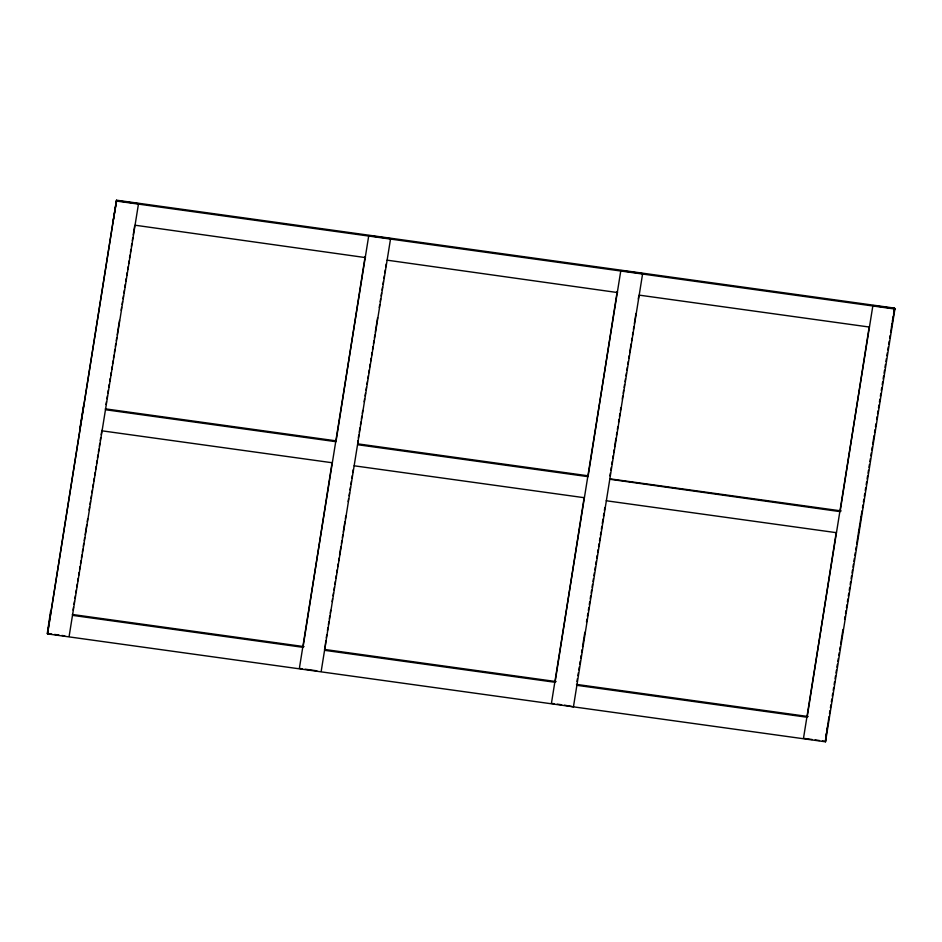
<?xml version="1.0" encoding="UTF-8"?>
<svg xmlns="http://www.w3.org/2000/svg" width="942" height="942" viewBox="0 0 942 942"><rect width="100%" height="100%" fill="white"/><g stroke="black" fill="none" stroke-linecap="round" stroke-linejoin="round"><path stroke-width="1.41" d="M116.49 200.199L47.5 633.895L825.51 741.801L894.9 309.035L894.5 308.105L116.49 200.199L47.5 633.895M73.064 610.122L73.523 607.225M73.994 604.328L74.453 601.432M74.924 598.535L75.384 595.627M75.855 592.73L76.314 589.833M76.785 586.937L77.244 584.028M77.715 581.132L78.174 578.235M78.645 575.338L79.104 572.442M79.575 569.533L80.035 566.637M80.494 563.74L80.965 560.843M81.424 557.935L81.895 555.038M82.354 552.142L82.825 549.245M83.285 546.336L83.756 543.44M84.215 540.543L84.686 537.647M85.145 534.75L86.782 524.6M87.241 521.703L87.7 518.795M89.101 510.105L89.561 507.196M90.032 504.3L90.491 501.403M90.962 498.506L91.421 495.61M91.892 492.701L92.351 489.805M92.822 486.908L93.282 484.011M93.753 481.103L94.212 478.206M94.683 475.31L95.142 472.413M95.613 469.505L96.072 466.608M96.543 463.711L97.002 460.815M97.473 457.918L97.933 455.01M98.404 452.113L98.863 449.216M99.334 446.32L99.793 443.411M100.252 440.515L100.723 437.618M101.183 434.721L101.889 430.364M106.034 404.507L106.493 401.598M106.964 398.702L107.423 395.805M107.894 392.908L108.354 390M108.825 387.103L109.284 384.206M109.755 381.31L110.214 378.413M110.685 375.505L111.144 372.608M111.615 369.711L112.074 366.815M112.545 363.906L113.005 361.01M113.476 358.113L113.935 355.216M114.406 352.32L114.865 349.411M115.336 346.515L115.795 343.618M116.266 340.721L116.726 337.813M117.197 334.916L119.516 320.421M121.141 310.271L121.612 307.375M122.071 304.478L122.542 301.581M123.002 298.673L123.473 295.776M123.932 292.88L124.403 289.983M124.862 287.075L125.321 284.178M125.792 281.281L126.252 278.385M126.723 275.488L127.182 272.579M127.653 269.683L128.112 266.786M128.583 263.89L129.042 260.981M129.513 258.084L129.972 255.188M130.443 252.291L130.903 249.395M131.374 246.486L131.833 243.589M132.304 240.693L132.763 237.796M133.234 234.888L134.624 226.198M332.137 462.31L303.018 647.331L72.758 615.397L72.369 614.478L304.054 646.612M584.205 497.27L555.073 682.291L324.825 650.357L325.826 640.737M326.285 637.84L326.756 634.943M327.451 630.587L327.91 627.69M328.381 624.793L328.84 621.897M329.311 618.988L329.771 616.092M330.242 613.195L330.701 610.298M332.102 601.597L332.561 598.7M333.032 595.803L333.492 592.895M333.963 589.998L334.422 587.101M334.893 584.205L335.352 581.308M335.823 578.4L336.282 575.503M336.753 572.606L337.212 569.71M337.683 566.801L338.143 563.905M338.602 561.008L339.073 558.111M339.532 555.215L340.933 546.513M341.393 543.616L341.864 540.708M342.323 537.811L342.794 534.915M343.253 532.018L344.89 521.868M345.349 518.971L345.808 516.063M348.14 501.568L348.599 498.671M349.07 495.775L349.529 492.878M350 489.97L350.459 487.073M350.93 484.176L351.39 481.28M351.861 478.383L352.32 475.475M352.791 472.578L353.25 469.681M357.866 440.915L357.795 444.73L588.055 476.664L617.175 291.643L617.575 292.562L387.127 260.169M358.325 438.018L358.796 435.11M359.255 432.213L359.962 427.868M360.421 424.972L360.892 422.063M361.351 419.166L361.822 416.27M362.281 413.373L362.752 410.465M364.142 401.775L364.601 398.878M365.072 395.97L365.531 393.073M366.002 390.176L366.462 387.28M366.933 384.371L367.392 381.475M367.863 378.578L368.322 375.681M368.793 372.773L369.252 369.876M369.723 366.98L370.182 364.083M370.653 361.186L371.113 358.278M371.584 355.381L372.043 352.485M372.514 349.588L372.973 346.68M373.444 343.783L373.903 340.886M374.374 337.99L374.834 335.093M375.305 332.185L377.624 317.69M379.249 307.539L379.72 304.643M380.179 301.746L380.65 298.85M381.11 295.941L381.581 293.044M382.04 290.148L382.511 287.251M382.97 284.354L383.429 281.446M383.9 278.549L384.36 275.653M384.831 272.756L385.29 269.848M385.761 266.951L386.22 264.054M576.963 681.502L577.422 678.593M577.882 675.697L578.353 672.8M578.812 669.903L579.283 667.007M579.742 664.098L580.213 661.202M580.672 658.305L581.143 655.408M581.603 652.5L582.074 649.603M582.533 646.707L584.864 632.212M586.489 622.061L586.948 619.165M587.419 616.268L587.879 613.36M588.35 610.463L588.809 607.566M589.28 604.67L589.739 601.773M590.21 598.865L590.669 595.968M591.14 593.071L591.6 590.175M592.071 587.266L592.53 584.37M593.001 581.473L593.46 578.576M593.931 575.668L594.39 572.771M594.861 569.875L595.32 566.978M595.791 564.081L596.251 561.173M596.722 558.276L597.181 555.38M597.64 552.483L598.111 549.575M598.57 546.678L599.041 543.781M599.501 540.885L599.972 537.988M600.431 535.08L600.902 532.183M601.361 529.286L601.832 526.39M602.291 523.481L602.998 519.136M603.457 516.24L603.916 513.343M604.387 510.434L604.846 507.538M609.933 475.875L610.392 472.978M610.863 470.07L611.323 467.173M611.794 464.276L612.253 461.38M612.724 458.483L613.183 455.575M613.654 452.678L614.113 449.781M614.584 446.885L615.974 438.183M616.433 435.286L616.904 432.378M617.363 429.481L617.834 426.585M618.529 422.24L619 419.331M619.459 416.435L619.93 413.538M620.389 410.641L620.86 407.745M622.25 399.043L622.709 396.146M623.18 393.238L623.639 390.341M624.11 387.445L624.57 384.548M625.041 381.651L625.5 378.743M625.971 375.846L626.43 372.95M626.901 370.053L627.36 367.144M627.831 364.248L628.29 361.351M628.761 358.455L629.221 355.546M629.692 352.649L631.081 343.96M631.552 341.051L632.011 338.154M632.482 335.258L632.942 332.361M633.413 329.453L633.872 326.556M634.343 323.659L635.968 313.509M638.287 299.014L638.758 296.118M836.261 532.23L807.141 717.251L576.893 685.317L576.492 684.398L808.165 716.532M869.007 328.052L840.111 511.636L609.662 479.231M826.252 733.7L825.51 741.801M826.711 730.839L827.182 727.966M829.019 716.462L825.31 741.342L822.401 740.93M829.49 713.565L829.949 710.657M830.42 707.76L830.879 704.863M831.35 701.967L831.81 699.058M832.281 696.162L832.74 693.265M833.211 690.368L833.67 687.472M834.141 684.563L834.6 681.667M835.071 678.77L835.53 675.873M835.99 672.965L836.461 670.068M836.92 667.172L837.391 664.275M837.85 661.378L838.321 658.47M838.78 655.573L839.251 652.676M839.711 649.78L840.182 646.871M840.641 643.975L842.972 629.48M844.597 619.33L845.056 616.433M845.527 613.536L845.987 610.64M846.458 607.731L846.917 604.835M847.388 601.938L847.847 599.041M848.318 596.133L848.777 593.236M849.248 590.34L849.708 587.443M850.179 584.546L850.638 581.638M851.109 578.741L851.568 575.845M852.039 572.948L852.498 570.04M852.969 567.143L853.428 564.246M853.899 561.35L854.359 558.441M854.83 555.544L855.289 552.648M855.748 549.751L856.219 546.855M856.678 543.946L861.989 510.835M858.539 532.383L858.998 529.51M860.611 519.478L861.07 516.605M862.46 507.938L862.919 505.042M863.39 502.133L863.849 499.236M864.32 496.34L864.78 493.443M865.251 490.535L865.71 487.638M866.181 484.741L866.64 481.845M867.111 478.936L867.57 476.04M868.041 473.143L868.5 470.246M868.971 467.35L869.431 464.441M869.902 461.545L870.361 458.648M870.832 455.751L871.291 452.843M871.762 449.946L872.221 447.05M872.692 444.153L874.082 435.451M874.541 432.555L875.012 429.658M875.471 426.75L875.942 423.853M876.637 419.508L877.108 416.611M877.567 413.703L878.038 410.806M878.497 407.91L878.968 405.013M879.428 402.104L879.887 399.208M880.358 396.311L880.817 393.415M881.288 390.518L881.747 387.609M882.218 384.713L882.678 381.816M883.149 378.92L883.608 376.011M884.079 373.114L884.538 370.218M885.009 367.321L885.468 364.424M885.939 361.516L886.398 358.619M886.869 355.723L887.329 352.826M887.8 349.918L888.259 347.021M888.73 344.124L889.189 341.228M889.66 338.331L890.119 335.423M890.59 332.526L894.7 308.564L872.893 305.549L803.491 738.316L812.216 739.529M891.509 326.756L891.968 323.895M892.427 321.022L893.122 316.712M893.581 313.851L894.5 308.105M116.89 201.117L894.9 309.035M336.329 440.891L105.316 408.852L105.739 409.77L335.988 441.704L365.107 256.683L365.508 257.602L135.059 225.209M358.148 443.918L588.361 475.84M610.181 478.877L841.194 510.917M324.46 649.438L556.11 681.572M51.657 634.037L47.3 633.436L50.55 611.452M54.565 634.437L58.934 635.049M61.842 635.45L64.751 635.85M302.276 668.796L299.368 668.396L368.758 235.618L390.577 238.644L321.175 671.422M305.184 669.197L316.818 670.81M554.332 703.756L551.423 703.356L620.825 270.578L642.632 273.604L573.442 706.841L564.517 705.169M557.24 704.157L561.609 704.769M815.124 739.929L819.493 740.53M869.442 327.062L639.182 295.129M836.461 532.689L606.212 500.755M584.405 497.729L354.145 465.795M332.338 462.769L102.089 430.835M113.04 221.723L116.69 200.658L138.509 203.684L69.107 636.451M83.52 405.825L80.07 427.35"/></g></svg>
